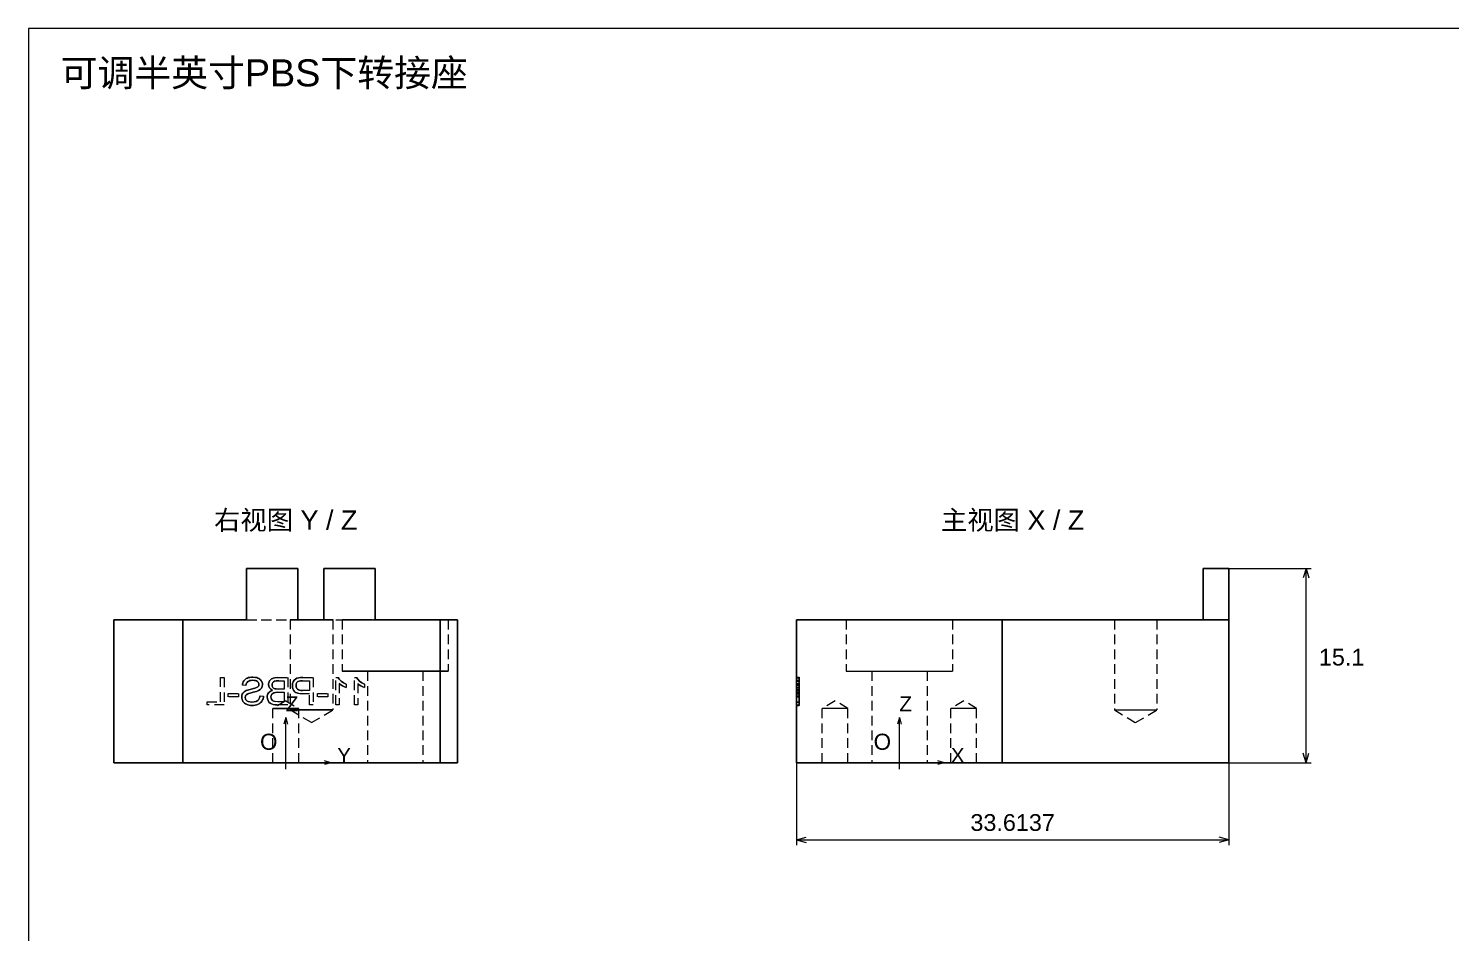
# Paper-space layout '01_三视图' of a CAD drawing. Header units: millimetres. Extents: x 8 to 450, y 8 to 289.
# Drawn here: x 8 to 229.1, y 148.5 to 289 of the extents above; entities that cross this region are included whole.
import ezdxf
from ezdxf.enums import TextEntityAlignment as Align

# ---------------------------------------------------------------- set-up
doc = ezdxf.new("R2010")
doc.units = ezdxf.units.MM
doc.linetypes.add('WP_HIDDEN', pattern=[2.3, 1.5, -0.8])
for name, color, linetype, lineweight in [('ANNOTATIONS', 7, 'CONTINUOUS', 18), ('HIDDEN', 7, 'WP_HIDDEN', 13), ('VISIBLE', 7, 'CONTINUOUS', 25)]:
    doc.layers.add(name, color=color, linetype=linetype, lineweight=lineweight)
doc.styles.add('CJK', font='Arial Unicode.ttf')

psp = doc.layouts.new('01_三视图')

# ---------------------------------------------------------------- linework, layer by layer
at = {"layer": 'ANNOTATIONS'}
for p, q in [((412, 289), (8, 289)), ((8, 289), (8, 8)), ((194.61, 205.1), (207.41, 205.1)), ((206.61, 205.1), (206.19, 203.6)), ((206.61, 174.9), (206.61, 205.1)), ((206.61, 205.1), (207.03, 203.6)), ((48, 181.9), (47.72, 180.9)), ((48, 174.9), (48, 181.9)), ((48, 181.9), (48.28, 180.9)), ((143.39, 181.9), (143.11, 180.9)), ((143.39, 174.9), (143.39, 181.9)), ((143.39, 181.9), (143.67, 180.9)), ((47, 174.9), (49, 174.9)), ((48, 173.9), (48, 175.9)), ((48, 174.9), (55, 174.9)), ((55, 174.9), (54, 175.18)), ((55, 174.9), (54, 174.62)), ((127.39, 174.9), (127.39, 162.1)), ((142.39, 174.9), (144.39, 174.9)), ((143.39, 173.9), (143.39, 175.9)), ((143.39, 174.9), (150.39, 174.9)), ((150.39, 174.9), (149.39, 175.18)), ((150.39, 174.9), (149.39, 174.62)), ((194.61, 174.9), (194.61, 162.1)), ((194.61, 174.9), (207.41, 174.9)), ((206.61, 174.9), (206.19, 176.4)), ((206.61, 174.9), (207.03, 176.4)), ((127.39, 162.9), (128.89, 163.32)), ((127.39, 162.9), (194.61, 162.9)), ((127.39, 162.9), (128.89, 162.48)), ((194.61, 162.9), (193.11, 163.32)), ((194.61, 162.9), (193.11, 162.48))]:
    psp.add_line(p, q, dxfattribs=at)
at = {"layer": 'HIDDEN'}
for points in [[(21.3, 197.1), (74.7, 197.1)], [(41.9, 197.1), (49.9, 197.1)], [(49.9, 197.1), (49.74, 197.1), (49.6, 197.1), (49.46, 197.1), (49.33, 197.1), (49.22, 197.1), (49.11, 197.1), (49.02, 197.1), (48.93, 197.1), (48.86, 197.1), (48.8, 197.1), (48.76, 197.1), (48.73, 197.1), (48.71, 197.1), (48.7, 197.1)], [(48.7, 197.1), (48.72, 197.1), (48.78, 197.1), (48.89, 197.1), (49.03, 197.1), (49.21, 197.1), (49.42, 197.1), (49.67, 197.1), (49.94, 197.1), (50.24, 197.1), (50.57, 197.1), (50.91, 197.1), (51.27, 197.1), (51.63, 197.1), (52, 197.1)], [(48.7, 197.1), (48.7, 183.1)], [(52, 197.1), (52.37, 197.1), (52.73, 197.1), (53.09, 197.1), (53.43, 197.1), (53.76, 197.1), (54.06, 197.1), (54.33, 197.1), (54.58, 197.1), (54.79, 197.1), (54.97, 197.1), (55.11, 197.1), (55.22, 197.1), (55.28, 197.1), (55.3, 197.1)], [(53.9, 197.1), (61.9, 197.1)], [(55.3, 197.1), (55.29, 197.1), (55.27, 197.1), (55.23, 197.1), (55.18, 197.1), (55.11, 197.1), (55.03, 197.1), (54.93, 197.1), (54.82, 197.1), (54.69, 197.1), (54.56, 197.1), (54.41, 197.1), (54.25, 197.1), (54.08, 197.1), (53.9, 197.1)], [(55.3, 197.1), (55.3, 183.1)], [(73.25, 197.1), (73.04, 197.1), (72.43, 197.1), (71.45, 197.1), (70.14, 197.1), (68.58, 197.1), (66.84, 197.1), (65, 197.1), (63.16, 197.1), (61.42, 197.1), (59.86, 197.1), (58.55, 197.1), (57.57, 197.1), (56.96, 197.1), (56.75, 197.1)], [(56.75, 197.1), (56.8, 197.1), (56.96, 197.1), (57.21, 197.1), (57.57, 197.1), (58.01, 197.1), (58.55, 197.1), (59.17, 197.1), (59.86, 197.1), (60.61, 197.1), (61.42, 197.1), (62.28, 197.1), (63.16, 197.1), (64.08, 197.1), (65, 197.1)], [(56.75, 197.1), (56.75, 189.1)], [(65, 197.1), (65.92, 197.1), (66.84, 197.1), (67.72, 197.1), (68.58, 197.1), (69.39, 197.1), (70.14, 197.1), (70.83, 197.1), (71.45, 197.1), (71.99, 197.1), (72.43, 197.1), (72.79, 197.1), (73.04, 197.1), (73.2, 197.1), (73.25, 197.1)], [(73.25, 197.1), (73.25, 189.1)], [(135.14, 197.1), (135.34, 197.1), (135.95, 197.1), (136.94, 197.1), (138.24, 197.1), (139.81, 197.1), (141.55, 197.1), (143.39, 197.1), (145.22, 197.1), (146.97, 197.1), (148.53, 197.1), (149.84, 197.1), (150.82, 197.1), (151.43, 197.1), (151.64, 197.1)], [(135.14, 197.1), (135.14, 189.1)], [(151.64, 197.1), (151.64, 189.1)], [(176.81, 197.1), (176.9, 197.1), (177.14, 197.1), (177.53, 197.1), (178.06, 197.1), (178.68, 197.1), (179.38, 197.1), (180.11, 197.1), (180.85, 197.1), (181.55, 197.1), (182.17, 197.1), (182.69, 197.1), (183.09, 197.1), (183.33, 197.1), (183.41, 197.1)], [(176.81, 197.1), (176.81, 183.1)], [(183.41, 197.1), (183.41, 183.1)], [(190.61, 197.1), (194.61, 197.1)], [(37.86, 188.13), (38.42, 188.13)], [(37.86, 184.37), (37.86, 188.13)], [(38.42, 188.13), (38.42, 183.87)], [(41.49, 187.6), (41.59, 187.74), (41.72, 187.86), (41.87, 187.96), (42.04, 188.05)], [(42.04, 188.05), (41.87, 187.96), (41.72, 187.86), (41.59, 187.74), (41.49, 187.6)], [(42.04, 188.05), (42.23, 188.11), (42.43, 188.16), (42.88, 188.2)], [(42.88, 188.2), (42.65, 188.19), (42.43, 188.16), (42.23, 188.11), (42.04, 188.05)], [(42.88, 188.2), (43.28, 188.16), (43.48, 188.12), (43.66, 188.05)], [(43.66, 188.05), (43.48, 188.12), (43.29, 188.16), (42.88, 188.2)], [(43.66, 188.05), (43.82, 187.97), (43.96, 187.88), (44.09, 187.76), (44.19, 187.63)], [(44.19, 187.63), (44.09, 187.76), (43.97, 187.88), (43.82, 187.97), (43.66, 188.05)], [(45.49, 187.6), (45.58, 187.73), (45.69, 187.83), (45.81, 187.93), (45.95, 188)], [(45.95, 188), (45.81, 187.92), (45.69, 187.83), (45.58, 187.73), (45.49, 187.6)], [(45.95, 188), (46.12, 188.06), (46.3, 188.1), (46.74, 188.13)], [(46.74, 188.13), (46.3, 188.1), (46.11, 188.05), (45.95, 188)], [(46.74, 188.13), (48.33, 188.13)], [(48.33, 188.13), (48.33, 183.87)], [(49.5, 187.89), (49.73, 188.01), (50.02, 188.09)], [(50.02, 188.09), (49.73, 188.01), (49.5, 187.89)], [(50.02, 188.09), (50.3, 188.12), (50.67, 188.13)], [(50.67, 188.13), (50.3, 188.12), (50.02, 188.09)], [(50.67, 188.13), (52.27, 188.13)], [(52.27, 188.13), (52.27, 183.87)], [(55.8, 183.87), (55.8, 188.14)], [(55.8, 188.14), (56.14, 188.14)], [(56.14, 188.14), (56.33, 187.86), (56.6, 187.58)], [(56.6, 187.58), (56.32, 187.86), (56.14, 188.14)], [(73.25, 189.1), (73.04, 189.1), (72.43, 189.1), (71.45, 189.1), (70.14, 189.1), (68.58, 189.1), (66.84, 189.1), (65, 189.1), (63.16, 189.1), (61.42, 189.1), (59.86, 189.1), (58.55, 189.1), (57.57, 189.1), (56.96, 189.1), (56.75, 189.1)], [(56.75, 189.1), (56.8, 189.1), (56.96, 189.1), (57.21, 189.1), (57.57, 189.1), (58.01, 189.1), (58.55, 189.1), (59.17, 189.1), (59.86, 189.1), (60.61, 189.1), (61.42, 189.1), (62.28, 189.1), (63.16, 189.1), (64.08, 189.1), (65, 189.1)], [(58.67, 183.87), (58.67, 188.14)], [(58.67, 188.14), (59, 188.14)], [(59, 188.14), (59.19, 187.86), (59.47, 187.58)], [(59.47, 187.58), (59.19, 187.86), (59, 188.14)], [(69.3, 189.1), (69.19, 189.1), (68.87, 189.1), (68.36, 189.1), (67.68, 189.1), (66.87, 189.1), (65.96, 189.1), (65, 189.1), (64.04, 189.1), (63.13, 189.1), (62.32, 189.1), (61.64, 189.1), (61.13, 189.1), (60.81, 189.1), (60.7, 189.1)], [(60.7, 189.1), (60.73, 189.1), (60.81, 189.1), (60.94, 189.1), (61.13, 189.1), (61.36, 189.1), (61.64, 189.1), (61.96, 189.1), (62.32, 189.1), (62.71, 189.1), (63.13, 189.1), (63.58, 189.1), (64.04, 189.1), (64.52, 189.1), (65, 189.1)], [(60.7, 189.1), (60.7, 174.9)], [(65, 189.1), (65.92, 189.1), (66.84, 189.1), (67.72, 189.1), (68.58, 189.1), (69.39, 189.1), (70.14, 189.1), (70.83, 189.1), (71.45, 189.1), (71.99, 189.1), (72.43, 189.1), (72.79, 189.1), (73.04, 189.1), (73.2, 189.1), (73.25, 189.1)], [(65, 189.1), (65.48, 189.1), (65.96, 189.1), (66.42, 189.1), (66.87, 189.1), (67.29, 189.1), (67.68, 189.1), (68.04, 189.1), (68.36, 189.1), (68.64, 189.1), (68.87, 189.1), (69.06, 189.1), (69.19, 189.1), (69.27, 189.1), (69.3, 189.1)], [(69.3, 189.1), (69.3, 174.9)], [(127.39, 188.05), (127.39, 188.16), (127.39, 188.2)], [(127.39, 188.2), (127.39, 188.16), (127.39, 188.05)], [(127.39, 188.2), (127.79, 188.2)], [(127.39, 183.87), (127.39, 188.14)], [(127.39, 188.14), (127.39, 187.58)], [(127.39, 188.14), (127.79, 188.14)], [(127.39, 188.13), (127.39, 183.87)], [(127.39, 188.09), (127.39, 188.12), (127.39, 188.13)], [(127.39, 188), (127.39, 188.1), (127.39, 188.13)], [(127.39, 184.37), (127.39, 188.13)], [(127.39, 188.13), (127.79, 188.13)], [(127.39, 187.89), (127.39, 188.01), (127.39, 188.09)], [(127.39, 188.09), (127.79, 188.09)], [(127.39, 187.6), (127.39, 187.86), (127.39, 188.05)], [(127.39, 188.05), (127.39, 187.88), (127.39, 187.63)], [(127.39, 187.6), (127.39, 187.83), (127.39, 188)], [(127.79, 188.05), (127.79, 188.16), (127.79, 188.2)], [(127.79, 188.2), (127.79, 188.16), (127.79, 188.05)], [(127.79, 187.58), (127.79, 188.14)], [(127.79, 188.14), (127.79, 183.87)], [(127.79, 188.13), (127.79, 188.12), (127.79, 188.09)], [(127.79, 183.87), (127.79, 188.13)], [(127.79, 188.13), (127.79, 188.1), (127.79, 188)], [(127.79, 188.13), (127.79, 184.37)], [(127.79, 188.09), (127.79, 188.01), (127.79, 187.89)], [(127.79, 187.63), (127.79, 187.88), (127.79, 188.05)], [(127.79, 188.05), (127.79, 187.86), (127.79, 187.6)], [(127.79, 188), (127.79, 187.83), (127.79, 187.6)], [(135.14, 189.1), (135.34, 189.1), (135.95, 189.1), (136.94, 189.1), (138.24, 189.1), (139.81, 189.1), (141.55, 189.1), (143.39, 189.1), (145.22, 189.1), (146.97, 189.1), (148.53, 189.1), (149.84, 189.1), (150.82, 189.1), (151.43, 189.1), (151.64, 189.1)], [(139.09, 189.1), (139.09, 174.9)], [(139.09, 189.1), (139.19, 189.1), (139.51, 189.1), (140.02, 189.1), (140.71, 189.1), (141.52, 189.1), (142.43, 189.1), (143.39, 189.1), (144.34, 189.1), (145.25, 189.1), (146.07, 189.1), (146.75, 189.1), (147.26, 189.1), (147.58, 189.1), (147.69, 189.1)], [(147.69, 189.1), (147.69, 174.9)], [(41.28, 186.93), (41.3, 187.11), (41.34, 187.28), (41.4, 187.45), (41.49, 187.6)], [(41.49, 187.6), (41.4, 187.45), (41.34, 187.28), (41.3, 187.11), (41.28, 186.93)], [(41.82, 186.89), (41.28, 186.93)], [(41.33, 185.68), (41.43, 185.81), (41.55, 185.92), (41.7, 186.02), (41.87, 186.11)], [(41.87, 186.11), (41.7, 186.02), (41.55, 185.92), (41.43, 185.8), (41.33, 185.68)], [(42.11, 187.5), (42, 187.38), (41.91, 187.24), (41.85, 187.08), (41.82, 186.89)], [(41.82, 186.89), (41.85, 187.08), (41.91, 187.24), (42, 187.38), (42.11, 187.5)], [(41.87, 186.11), (42.26, 186.24), (42.82, 186.38)], [(42.82, 186.38), (42.24, 186.24), (41.87, 186.11)], [(42.85, 187.7), (42.63, 187.69), (42.43, 187.65), (42.25, 187.59), (42.11, 187.5)], [(42.11, 187.5), (42.25, 187.59), (42.42, 187.65), (42.62, 187.69), (42.85, 187.7)], [(42.95, 185.84), (42.48, 185.72), (42.19, 185.63)], [(42.19, 185.63), (42.47, 185.71), (42.95, 185.84)], [(42.82, 186.38), (43.35, 186.53), (43.54, 186.61), (43.67, 186.69)], [(43.67, 186.69), (43.55, 186.61), (43.37, 186.54), (42.82, 186.38)], [(43.6, 187.52), (43.46, 187.6), (43.29, 187.66), (43.08, 187.69), (42.85, 187.7)], [(42.85, 187.7), (43.09, 187.69), (43.29, 187.66), (43.46, 187.6), (43.6, 187.52)], [(43.77, 186.1), (43.43, 185.97), (42.95, 185.84)], [(42.95, 185.84), (43.45, 185.97), (43.77, 186.1)], [(43.83, 187.07), (43.82, 187.19), (43.77, 187.31), (43.7, 187.42), (43.6, 187.52)], [(43.6, 187.52), (43.7, 187.42), (43.77, 187.31), (43.82, 187.19), (43.83, 187.07)], [(43.67, 186.69), (43.74, 186.77), (43.79, 186.86), (43.82, 186.96), (43.83, 187.07)], [(43.83, 187.07), (43.82, 186.96), (43.79, 186.86), (43.74, 186.77), (43.67, 186.69)], [(44.22, 186.5), (44.14, 186.38), (44.03, 186.28), (43.77, 186.1)], [(43.77, 186.1), (44.04, 186.28), (44.14, 186.38), (44.22, 186.5)], [(44.19, 187.63), (44.27, 187.49), (44.33, 187.34), (44.36, 187.19), (44.37, 187.03)], [(44.37, 187.03), (44.36, 187.19), (44.33, 187.34), (44.27, 187.49), (44.19, 187.63)], [(44.37, 187.03), (44.34, 186.75), (44.22, 186.5)], [(44.22, 186.5), (44.34, 186.75), (44.37, 187.03)], [(45.12, 185.11), (45.13, 185.28), (45.17, 185.45), (45.24, 185.61), (45.33, 185.75)], [(45.33, 185.75), (45.24, 185.61), (45.17, 185.45), (45.13, 185.29), (45.12, 185.11)], [(45.33, 187.04), (45.34, 187.18), (45.37, 187.33), (45.42, 187.47), (45.49, 187.6)], [(45.49, 187.6), (45.42, 187.46), (45.37, 187.33), (45.34, 187.18), (45.33, 187.04)], [(45.47, 186.53), (45.36, 186.77), (45.33, 187.04)], [(45.33, 187.04), (45.36, 186.77), (45.47, 186.53)], [(45.33, 185.75), (45.44, 185.88), (45.58, 185.98), (45.74, 186.07), (45.92, 186.14)], [(45.92, 186.14), (45.74, 186.07), (45.58, 185.98), (45.44, 185.88), (45.33, 185.75)], [(45.92, 186.14), (45.66, 186.31), (45.56, 186.41), (45.47, 186.53)], [(45.47, 186.53), (45.56, 186.41), (45.66, 186.31), (45.92, 186.14)], [(45.82, 185.52), (45.97, 185.67), (46.16, 185.77)], [(46.16, 185.77), (45.97, 185.67), (45.82, 185.52)], [(45.88, 186.97), (45.91, 187.17), (45.98, 187.35)], [(45.98, 187.35), (45.91, 187.17), (45.88, 186.97)], [(45.99, 186.6), (45.91, 186.77), (45.88, 186.97)], [(45.88, 186.97), (45.91, 186.77), (45.99, 186.6)], [(45.98, 187.35), (46.1, 187.48), (46.27, 187.57)], [(46.27, 187.57), (46.1, 187.48), (45.98, 187.35)], [(46.31, 186.39), (46.12, 186.47), (45.99, 186.6)], [(45.99, 186.6), (46.12, 186.47), (46.31, 186.39)], [(46.16, 185.77), (46.43, 185.82), (46.79, 185.84)], [(46.79, 185.84), (46.43, 185.82), (46.16, 185.77)], [(46.27, 187.57), (46.53, 187.61), (46.92, 187.63)], [(46.92, 187.63), (46.53, 187.61), (46.27, 187.57)], [(46.85, 186.34), (46.53, 186.35), (46.31, 186.39)], [(46.31, 186.39), (46.53, 186.35), (46.85, 186.34)], [(46.79, 185.84), (47.77, 185.84)], [(47.77, 186.34), (46.85, 186.34)], [(46.92, 187.63), (47.77, 187.63)], [(47.77, 187.63), (47.77, 186.34)], [(47.77, 185.84), (47.77, 184.37)], [(49.03, 186.9), (49.06, 187.2), (49.16, 187.48)], [(49.16, 187.48), (49.06, 187.2), (49.03, 186.9)], [(49.37, 185.98), (49.22, 186.18), (49.11, 186.4), (49.05, 186.64), (49.03, 186.9)], [(49.03, 186.9), (49.05, 186.64), (49.11, 186.4), (49.22, 186.18), (49.37, 185.98)], [(49.16, 187.48), (49.3, 187.71), (49.5, 187.89)], [(49.5, 187.89), (49.3, 187.71), (49.16, 187.48)], [(50.62, 185.6), (50.23, 185.62), (49.89, 185.69), (49.59, 185.8), (49.47, 185.88), (49.37, 185.98)], [(49.37, 185.98), (49.58, 185.81), (49.86, 185.7), (50.2, 185.63), (50.62, 185.6)], [(49.61, 186.88), (49.64, 187.13), (49.74, 187.34)], [(49.74, 187.34), (49.64, 187.13), (49.61, 186.88)], [(49.84, 186.31), (49.74, 186.42), (49.66, 186.55), (49.62, 186.71), (49.61, 186.88)], [(49.61, 186.88), (49.62, 186.71), (49.66, 186.55), (49.74, 186.42), (49.84, 186.31)], [(49.74, 187.34), (49.9, 187.49), (50.1, 187.59)], [(50.1, 187.59), (49.9, 187.49), (49.74, 187.34)], [(50.61, 186.1), (50.36, 186.12), (50.14, 186.16), (49.97, 186.22), (49.84, 186.31)], [(49.84, 186.31), (49.97, 186.22), (50.15, 186.15), (50.37, 186.12), (50.61, 186.1)], [(50.1, 187.59), (50.3, 187.62), (50.62, 187.63)], [(50.62, 187.63), (50.3, 187.62), (50.1, 187.59)], [(51.71, 186.1), (50.61, 186.1)], [(50.62, 187.63), (51.71, 187.63)], [(51.71, 187.63), (51.71, 186.1)], [(56.33, 187.2), (56.33, 183.87)], [(56.82, 186.84), (56.55, 187.02), (56.33, 187.2)], [(56.33, 187.2), (56.54, 187.02), (56.82, 186.84)], [(56.6, 187.58), (56.96, 187.3), (57.37, 187.08)], [(57.37, 187.08), (56.96, 187.3), (56.6, 187.58)], [(57.37, 186.57), (57.11, 186.69), (56.82, 186.84)], [(56.82, 186.84), (57.11, 186.68), (57.37, 186.57)], [(57.37, 187.08), (57.37, 186.57)], [(59.19, 187.2), (59.19, 183.87)], [(59.68, 186.84), (59.41, 187.02), (59.19, 187.2)], [(59.19, 187.2), (59.41, 187.02), (59.68, 186.84)], [(59.47, 187.58), (59.83, 187.3), (60.23, 187.08)], [(60.23, 187.08), (59.82, 187.3), (59.47, 187.58)], [(60.23, 186.57), (59.97, 186.69), (59.68, 186.84)], [(59.68, 186.84), (59.98, 186.68), (60.23, 186.57)], [(60.23, 187.08), (60.23, 186.57)], [(127.39, 187.48), (127.39, 187.71), (127.39, 187.89)], [(127.39, 187.52), (127.39, 187.6), (127.39, 187.66), (127.39, 187.69), (127.39, 187.7)], [(127.39, 187.7), (127.39, 187.69), (127.39, 187.65), (127.39, 187.59), (127.39, 187.5)], [(127.39, 187.7), (127.79, 187.7)], [(127.39, 187.63), (127.39, 187.34), (127.39, 187.03)], [(127.39, 186.1), (127.39, 187.63)], [(127.39, 187.63), (127.79, 187.63)], [(127.39, 187.63), (127.39, 187.59)], [(127.39, 186.34), (127.39, 187.63)], [(127.39, 187.63), (127.39, 187.61), (127.39, 187.57)], [(127.39, 187.04), (127.39, 187.6)], [(127.39, 186.93), (127.39, 187.28), (127.39, 187.6)], [(127.39, 187.59), (127.39, 187.49), (127.39, 187.34)], [(127.39, 187.59), (127.79, 187.59)], [(127.39, 187.58), (127.39, 187.3), (127.39, 187.08)], [(127.39, 187.57), (127.39, 187.48), (127.39, 187.35)], [(127.39, 187.07), (127.39, 187.31), (127.39, 187.52)], [(127.39, 187.5), (127.39, 187.38), (127.39, 187.24), (127.39, 187.08), (127.39, 186.89)], [(127.39, 186.9), (127.39, 187.2), (127.39, 187.48)], [(127.39, 187.35), (127.39, 187.17), (127.39, 186.97)], [(127.39, 187.34), (127.39, 187.13), (127.39, 186.88)], [(127.39, 187.2), (127.39, 183.87)], [(127.39, 186.84), (127.39, 187.2)], [(127.39, 187.2), (127.79, 187.2)], [(127.39, 187.08), (127.39, 186.57)], [(127.39, 187.08), (127.79, 187.08)], [(127.39, 186.69), (127.39, 186.86), (127.39, 187.07)], [(127.39, 186.53), (127.39, 187.04)], [(127.39, 187.03), (127.39, 186.75), (127.39, 186.5)], [(127.39, 186.97), (127.39, 186.77), (127.39, 186.6)], [(127.39, 186.89), (127.39, 186.93)], [(127.39, 186.93), (127.79, 186.93)], [(127.39, 185.98), (127.39, 186.18), (127.39, 186.4), (127.39, 186.9)], [(127.39, 186.89), (127.79, 186.89)], [(127.39, 186.88), (127.39, 186.55), (127.39, 186.42), (127.39, 186.31)], [(127.39, 186.57), (127.39, 186.69), (127.39, 186.84)], [(127.39, 186.38), (127.39, 186.69)], [(127.39, 186.6), (127.39, 186.47), (127.39, 186.39)], [(127.39, 186.57), (127.79, 186.57)], [(127.39, 186.14), (127.39, 186.31), (127.39, 186.53)], [(127.39, 186.5), (127.39, 186.28), (127.39, 186.1)], [(127.39, 186.39), (127.39, 186.35), (127.39, 186.34)], [(127.39, 186.11), (127.39, 186.38)], [(127.39, 186.34), (127.79, 186.34)], [(127.39, 186.31), (127.39, 186.22), (127.39, 186.15), (127.39, 186.12), (127.39, 186.1)], [(127.39, 185.75), (127.39, 185.88), (127.39, 185.98), (127.39, 186.07), (127.39, 186.14)], [(127.39, 186.14), (127.79, 186.14)], [(127.39, 185.68), (127.39, 185.92), (127.39, 186.11)], [(127.39, 186.1), (127.39, 185.84)], [(127.39, 186.1), (127.79, 186.1)], [(127.39, 185.6), (127.39, 185.62), (127.39, 185.69), (127.39, 185.8), (127.39, 185.98)], [(127.39, 185.84), (127.39, 185.72), (127.39, 185.63)], [(127.39, 184.37), (127.39, 185.84)], [(127.39, 185.84), (127.79, 185.84)], [(127.39, 185.84), (127.39, 185.82), (127.39, 185.77)], [(127.39, 185.77), (127.39, 185.67), (127.39, 185.52)], [(127.39, 185.11), (127.39, 185.45), (127.39, 185.75)], [(127.79, 187.89), (127.79, 187.71), (127.79, 187.48)], [(127.79, 187.5), (127.79, 187.59), (127.79, 187.65), (127.79, 187.69), (127.79, 187.7)], [(127.79, 187.7), (127.79, 187.69), (127.79, 187.66), (127.79, 187.6), (127.79, 187.52)], [(127.79, 187.03), (127.79, 187.34), (127.79, 187.63)], [(127.79, 187.63), (127.79, 186.1)], [(127.79, 187.59), (127.79, 187.63)], [(127.79, 187.63), (127.79, 186.34)], [(127.79, 187.57), (127.79, 187.61), (127.79, 187.63)], [(127.79, 187.6), (127.79, 187.04)], [(127.79, 187.6), (127.79, 187.28), (127.79, 186.93)], [(127.79, 187.34), (127.79, 187.49), (127.79, 187.59)], [(127.79, 187.08), (127.79, 187.3), (127.79, 187.58)], [(127.79, 187.35), (127.79, 187.48), (127.79, 187.57)], [(127.79, 187.52), (127.79, 187.31), (127.79, 187.07)], [(127.79, 186.89), (127.79, 187.08), (127.79, 187.24), (127.79, 187.38), (127.79, 187.5)], [(127.79, 187.48), (127.79, 187.2), (127.79, 186.9)], [(127.79, 186.97), (127.79, 187.17), (127.79, 187.35)], [(127.79, 186.88), (127.79, 187.13), (127.79, 187.34)], [(127.79, 183.87), (127.79, 187.2)], [(127.79, 187.2), (127.79, 186.84)], [(127.79, 186.57), (127.79, 187.08)], [(127.79, 187.07), (127.79, 186.86), (127.79, 186.69)], [(127.79, 187.04), (127.79, 186.53)], [(127.79, 186.5), (127.79, 186.75), (127.79, 187.03)], [(127.79, 186.6), (127.79, 186.77), (127.79, 186.97)], [(127.79, 186.93), (127.79, 186.89)], [(127.79, 186.9), (127.79, 186.64), (127.79, 186.4), (127.79, 186.18), (127.79, 185.98)], [(127.79, 186.31), (127.79, 186.42), (127.79, 186.55), (127.79, 186.71), (127.79, 186.88)], [(127.79, 186.84), (127.79, 186.68), (127.79, 186.57)], [(127.79, 186.69), (127.79, 186.38)], [(127.79, 186.39), (127.79, 186.47), (127.79, 186.6)], [(127.79, 186.53), (127.79, 186.31), (127.79, 186.14)], [(127.79, 186.1), (127.79, 186.28), (127.79, 186.5)], [(127.79, 186.34), (127.79, 186.35), (127.79, 186.39)], [(127.79, 186.38), (127.79, 186.11)], [(127.79, 186.1), (127.79, 186.12), (127.79, 186.16), (127.79, 186.22), (127.79, 186.31)], [(127.79, 186.14), (127.79, 185.98), (127.79, 185.75)], [(127.79, 186.11), (127.79, 185.92), (127.79, 185.68)], [(127.79, 185.84), (127.79, 186.1)], [(127.79, 185.98), (127.79, 185.81), (127.79, 185.7), (127.79, 185.63), (127.79, 185.6)], [(127.79, 185.63), (127.79, 185.71), (127.79, 185.84)], [(127.79, 185.84), (127.79, 184.37)], [(127.79, 185.77), (127.79, 185.82), (127.79, 185.84)], [(127.79, 185.52), (127.79, 185.67), (127.79, 185.77)], [(127.79, 185.75), (127.79, 185.45), (127.79, 185.11)], [(35.77, 183.87), (35.77, 184.37)], [(35.77, 184.37), (37.86, 184.37)], [(38.42, 183.87), (35.77, 183.87)], [(39.04, 185.67), (40.65, 185.67)], [(39.04, 185.15), (39.04, 185.67)], [(40.65, 185.15), (39.04, 185.15)], [(40.65, 185.67), (40.65, 185.15)], [(41.15, 185.07), (41.16, 185.24), (41.19, 185.4), (41.25, 185.54), (41.33, 185.68)], [(41.33, 185.68), (41.25, 185.54), (41.19, 185.4), (41.16, 185.24), (41.15, 185.07)], [(41.34, 184.43), (41.26, 184.59), (41.2, 184.74), (41.16, 184.91), (41.15, 185.07)], [(41.15, 185.07), (41.16, 184.91), (41.2, 184.74), (41.26, 184.59), (41.34, 184.43)], [(41.9, 183.97), (41.73, 184.06), (41.58, 184.17), (41.45, 184.29), (41.34, 184.43)], [(41.34, 184.43), (41.45, 184.29), (41.58, 184.17), (41.73, 184.06), (41.9, 183.97)], [(41.81, 185.38), (41.72, 185.22), (41.69, 185.03)], [(41.69, 185.03), (41.72, 185.22), (41.81, 185.38)], [(41.69, 185.03), (41.72, 184.84), (41.81, 184.66)], [(41.81, 184.66), (41.72, 184.84), (41.69, 185.03)], [(42.19, 185.63), (41.96, 185.52), (41.81, 185.38)], [(41.81, 185.38), (41.96, 185.51), (42.19, 185.63)], [(41.81, 184.66), (41.96, 184.51), (42.18, 184.4)], [(42.18, 184.4), (41.96, 184.51), (41.81, 184.66)], [(42.72, 183.8), (42.5, 183.81), (42.29, 183.84), (42.09, 183.89), (41.9, 183.97)], [(41.9, 183.97), (42.09, 183.89), (42.29, 183.84), (42.5, 183.81), (42.72, 183.8)], [(42.18, 184.4), (42.45, 184.33), (42.75, 184.31)], [(42.75, 184.31), (42.44, 184.33), (42.18, 184.4)], [(43.69, 183.97), (43.48, 183.89), (43.25, 183.84), (42.99, 183.81), (42.72, 183.8)], [(42.72, 183.8), (43, 183.81), (43.25, 183.84), (43.48, 183.89), (43.69, 183.97)], [(42.75, 184.31), (43.09, 184.34), (43.4, 184.43)], [(43.4, 184.43), (43.09, 184.34), (42.75, 184.31)], [(43.4, 184.43), (43.65, 184.58), (43.75, 184.66), (43.83, 184.76)], [(43.83, 184.76), (43.75, 184.66), (43.65, 184.58), (43.4, 184.43)], [(44.3, 184.47), (44.18, 184.32), (44.04, 184.18), (43.87, 184.06), (43.69, 183.97)], [(43.69, 183.97), (43.87, 184.06), (44.04, 184.18), (44.18, 184.32), (44.3, 184.47)], [(43.83, 184.76), (43.94, 185), (44, 185.29)], [(44, 185.29), (43.94, 185), (43.83, 184.76)], [(44, 185.29), (44.54, 185.24)], [(44.54, 185.24), (44.52, 185.03), (44.47, 184.84), (44.4, 184.65), (44.3, 184.47)], [(44.3, 184.47), (44.4, 184.65), (44.47, 184.84), (44.52, 185.03), (44.54, 185.24)], [(45.25, 184.55), (45.15, 184.82), (45.12, 185.11)], [(45.12, 185.11), (45.15, 184.82), (45.25, 184.55)], [(45.56, 184.15), (45.39, 184.32), (45.25, 184.55)], [(45.25, 184.55), (45.39, 184.32), (45.56, 184.15)], [(46.02, 183.94), (45.77, 184.03), (45.56, 184.15)], [(45.56, 184.15), (45.77, 184.03), (46.02, 183.94)], [(45.7, 185.11), (45.73, 185.33), (45.82, 185.52)], [(45.82, 185.52), (45.73, 185.33), (45.7, 185.11)], [(45.79, 184.75), (45.72, 184.91), (45.7, 185.11)], [(45.7, 185.11), (45.72, 184.92), (45.79, 184.75)], [(46, 184.51), (45.88, 184.61), (45.79, 184.75)], [(45.79, 184.75), (45.88, 184.61), (46, 184.51)], [(48, 184.51), (45.99, 183.3)], [(46.33, 184.39), (46.15, 184.44), (46, 184.51)], [(46, 184.51), (46.15, 184.44), (46.33, 184.39)], [(46.71, 183.87), (46.34, 183.89), (46.02, 183.94)], [(46.02, 183.94), (46.34, 183.89), (46.71, 183.87)], [(46.71, 184.37), (46.33, 184.39)], [(47.77, 184.37), (46.71, 184.37)], [(48.33, 183.87), (46.71, 183.87)], [(48, 184.51), (50.01, 183.3)], [(51.71, 185.6), (50.62, 185.6)], [(51.71, 183.87), (51.71, 185.6)], [(52.27, 183.87), (51.71, 183.87)], [(52.92, 185.67), (54.52, 185.67)], [(52.92, 185.15), (52.92, 185.67)], [(54.52, 185.15), (52.92, 185.15)], [(54.52, 185.67), (54.52, 185.15)], [(56.33, 183.87), (55.8, 183.87)], [(59.19, 183.87), (58.67, 183.87)], [(127.39, 185.07), (127.39, 185.4), (127.39, 185.68)], [(127.39, 185.67), (127.39, 185.15)], [(127.39, 185.67), (127.79, 185.67)], [(127.39, 185.63), (127.39, 185.52), (127.39, 185.38)], [(127.39, 183.87), (127.39, 185.6)], [(127.39, 185.6), (127.79, 185.6)], [(127.39, 185.52), (127.39, 185.33), (127.39, 185.11)], [(127.39, 185.38), (127.39, 185.22), (127.39, 185.03)], [(127.39, 184.76), (127.39, 185), (127.39, 185.29)], [(127.39, 185.29), (127.39, 185.24)], [(127.39, 185.29), (127.79, 185.29)], [(127.39, 185.24), (127.39, 184.84), (127.39, 184.47)], [(127.39, 185.24), (127.79, 185.24)], [(127.39, 185.15), (127.79, 185.15)], [(127.39, 184.55), (127.39, 184.82), (127.39, 185.11)], [(127.39, 185.11), (127.39, 184.92), (127.39, 184.75)], [(127.39, 184.43), (127.39, 184.74), (127.39, 185.07)], [(127.39, 185.03), (127.39, 184.66)], [(127.39, 184.43), (127.39, 184.58), (127.39, 184.76)], [(127.39, 184.75), (127.39, 184.61), (127.39, 184.51)], [(127.39, 184.66), (127.39, 184.51), (127.39, 184.4)], [(127.39, 184.15), (127.39, 184.32), (127.39, 184.55)], [(127.39, 184.51), (127.39, 184.44), (127.39, 184.39)], [(127.39, 184.47), (127.39, 184.32), (127.39, 184.18), (127.39, 184.06), (127.39, 183.97)], [(127.39, 183.97), (127.39, 184.17), (127.39, 184.43)], [(127.39, 184.31), (127.39, 184.34), (127.39, 184.43)], [(127.39, 184.4), (127.39, 184.33), (127.39, 184.31)], [(127.39, 184.39), (127.39, 184.37)], [(127.39, 183.87), (127.39, 184.37)], [(127.39, 184.37), (127.79, 184.37)], [(127.39, 184.31), (127.79, 184.31)], [(127.39, 183.94), (127.39, 184.03), (127.39, 184.15)], [(127.39, 183.97), (127.39, 183.89), (127.39, 183.84), (127.39, 183.81), (127.39, 183.8)], [(127.39, 183.8), (127.39, 183.81), (127.39, 183.84), (127.39, 183.89), (127.39, 183.97)], [(127.39, 183.87), (127.39, 183.89), (127.39, 183.94)], [(127.39, 183.87), (127.79, 183.87)], [(127.39, 183.8), (127.79, 183.8)], [(127.79, 185.68), (127.79, 185.4), (127.79, 185.07)], [(127.79, 185.67), (127.79, 185.15)], [(127.79, 185.38), (127.79, 185.51), (127.79, 185.63)], [(127.79, 185.6), (127.79, 183.87)], [(127.79, 185.11), (127.79, 185.33), (127.79, 185.52)], [(127.79, 185.03), (127.79, 185.22), (127.79, 185.38)], [(127.79, 185.24), (127.79, 185.29)], [(127.79, 185.29), (127.79, 185), (127.79, 184.76)], [(127.79, 184.47), (127.79, 184.84), (127.79, 185.24)], [(127.79, 185.11), (127.79, 184.82), (127.79, 184.55)], [(127.79, 184.75), (127.79, 184.91), (127.79, 185.11)], [(127.79, 185.07), (127.79, 184.43)], [(127.79, 184.66), (127.79, 185.03)], [(127.79, 184.76), (127.79, 184.58), (127.79, 184.43)], [(127.79, 184.51), (127.79, 184.61), (127.79, 184.75)], [(127.79, 184.4), (127.79, 184.51), (127.79, 184.66)], [(127.79, 184.55), (127.79, 184.32), (127.79, 184.15)], [(127.79, 184.39), (127.79, 184.44), (127.79, 184.51)], [(127.79, 183.97), (127.79, 184.06), (127.79, 184.18), (127.79, 184.32), (127.79, 184.47)], [(127.79, 184.43), (127.79, 184.34), (127.79, 184.31)], [(127.79, 184.43), (127.79, 184.17), (127.79, 183.97)], [(127.79, 184.31), (127.79, 184.33), (127.79, 184.4)], [(127.79, 184.37), (127.79, 184.39)], [(127.79, 184.37), (127.79, 183.87)], [(127.79, 184.15), (127.79, 184.03), (127.79, 183.94)], [(127.79, 183.97), (127.79, 183.89), (127.79, 183.84), (127.79, 183.81), (127.79, 183.8)], [(127.79, 183.8), (127.79, 183.81), (127.79, 183.84), (127.79, 183.89), (127.79, 183.97)], [(127.79, 183.94), (127.79, 183.89), (127.79, 183.87)], [(133.39, 184.51), (131.38, 183.3)], [(135.4, 183.3), (133.39, 184.51)], [(153.39, 184.51), (151.38, 183.3)], [(155.4, 183.3), (153.39, 184.51)], [(50.01, 183.3), (49.96, 183.3), (49.81, 183.3), (49.57, 183.3), (49.25, 183.3), (48.87, 183.3), (48.45, 183.3), (48, 183.3), (47.55, 183.3), (47.13, 183.3), (46.75, 183.3), (46.43, 183.3), (46.19, 183.3), (46.04, 183.3), (45.99, 183.3)], [(45.99, 183.3), (46, 183.3), (46.04, 183.3), (46.1, 183.3), (46.19, 183.3), (46.3, 183.3), (46.43, 183.3), (46.58, 183.3), (46.75, 183.3), (46.93, 183.3), (47.13, 183.3), (47.34, 183.3), (47.55, 183.3), (47.77, 183.3), (48, 183.3)], [(45.99, 174.9), (45.99, 183.3)], [(48, 183.3), (48.23, 183.3), (48.45, 183.3), (48.66, 183.3), (48.87, 183.3), (49.07, 183.3), (49.25, 183.3), (49.42, 183.3), (49.57, 183.3), (49.7, 183.3), (49.81, 183.3), (49.9, 183.3), (49.96, 183.3), (50, 183.3), (50.01, 183.3)], [(55.3, 183.1), (55.22, 183.1), (54.97, 183.1), (54.58, 183.1), (54.06, 183.1), (53.43, 183.1), (52.73, 183.1), (52, 183.1), (51.27, 183.1), (50.57, 183.1), (49.94, 183.1), (49.42, 183.1), (49.03, 183.1), (48.78, 183.1), (48.7, 183.1)], [(48.7, 183.1), (48.72, 183.1), (48.78, 183.1), (48.89, 183.1), (49.03, 183.1), (49.21, 183.1), (49.42, 183.1), (49.67, 183.1), (49.94, 183.1), (50.24, 183.1), (50.57, 183.1), (50.91, 183.1), (51.27, 183.1), (51.63, 183.1), (52, 183.1)], [(52, 181.12), (48.7, 183.1)], [(50.01, 174.9), (50.01, 183.3)], [(52, 183.1), (52.37, 183.1), (52.73, 183.1), (53.09, 183.1), (53.43, 183.1), (53.76, 183.1), (54.06, 183.1), (54.33, 183.1), (54.58, 183.1), (54.79, 183.1), (54.97, 183.1), (55.11, 183.1), (55.22, 183.1), (55.28, 183.1), (55.3, 183.1)], [(52, 181.12), (55.3, 183.1)], [(135.4, 183.3), (135.35, 183.3), (135.2, 183.3), (134.96, 183.3), (134.64, 183.3), (134.26, 183.3), (133.83, 183.3), (133.39, 183.3), (132.94, 183.3), (132.51, 183.3), (132.13, 183.3), (131.81, 183.3), (131.58, 183.3), (131.43, 183.3), (131.38, 183.3)], [(131.38, 174.9), (131.38, 183.3)], [(135.4, 174.9), (135.4, 183.3)], [(155.4, 183.3), (155.35, 183.3), (155.2, 183.3), (154.96, 183.3), (154.64, 183.3), (154.26, 183.3), (153.83, 183.3), (153.39, 183.3), (152.94, 183.3), (152.51, 183.3), (152.13, 183.3), (151.81, 183.3), (151.58, 183.3), (151.43, 183.3), (151.38, 183.3)], [(151.38, 174.9), (151.38, 183.3)], [(155.4, 174.9), (155.4, 183.3)], [(176.81, 183.1), (176.9, 183.1), (177.14, 183.1), (177.53, 183.1), (178.06, 183.1), (178.68, 183.1), (179.38, 183.1), (180.11, 183.1), (180.85, 183.1), (181.55, 183.1), (182.17, 183.1), (182.69, 183.1), (183.09, 183.1), (183.33, 183.1), (183.41, 183.1)], [(176.81, 183.1), (180.11, 181.12)], [(180.11, 181.12), (183.41, 183.1)], [(21.3, 174.9), (74.7, 174.9)], [(50.01, 174.9), (49.96, 174.9), (49.81, 174.9), (49.57, 174.9), (49.25, 174.9), (48.87, 174.9), (48.45, 174.9), (48, 174.9), (47.55, 174.9), (47.13, 174.9), (46.75, 174.9), (46.43, 174.9), (46.19, 174.9), (46.04, 174.9), (45.99, 174.9)], [(45.99, 174.9), (46, 174.9), (46.04, 174.9), (46.1, 174.9), (46.19, 174.9), (46.3, 174.9), (46.43, 174.9), (46.58, 174.9), (46.75, 174.9), (46.93, 174.9), (47.13, 174.9), (47.34, 174.9), (47.55, 174.9), (47.77, 174.9), (48, 174.9)], [(48, 174.9), (48.23, 174.9), (48.45, 174.9), (48.66, 174.9), (48.87, 174.9), (49.07, 174.9), (49.25, 174.9), (49.42, 174.9), (49.57, 174.9), (49.7, 174.9), (49.81, 174.9), (49.9, 174.9), (49.96, 174.9), (50, 174.9), (50.01, 174.9)], [(69.3, 174.9), (69.19, 174.9), (68.87, 174.9), (68.36, 174.9), (67.68, 174.9), (66.87, 174.9), (65.96, 174.9), (65, 174.9), (64.04, 174.9), (63.13, 174.9), (62.32, 174.9), (61.64, 174.9), (61.13, 174.9), (60.81, 174.9), (60.7, 174.9)], [(60.7, 174.9), (60.73, 174.9), (60.81, 174.9), (60.94, 174.9), (61.13, 174.9), (61.36, 174.9), (61.64, 174.9), (61.96, 174.9), (62.32, 174.9), (62.71, 174.9), (63.13, 174.9), (63.58, 174.9), (64.04, 174.9), (64.52, 174.9), (65, 174.9)], [(65, 174.9), (65.48, 174.9), (65.96, 174.9), (66.42, 174.9), (66.87, 174.9), (67.29, 174.9), (67.68, 174.9), (68.04, 174.9), (68.36, 174.9), (68.64, 174.9), (68.87, 174.9), (69.06, 174.9), (69.19, 174.9), (69.27, 174.9), (69.3, 174.9)], [(135.4, 174.9), (135.35, 174.9), (135.2, 174.9), (134.96, 174.9), (134.64, 174.9), (134.26, 174.9), (133.83, 174.9), (133.39, 174.9), (132.94, 174.9), (132.51, 174.9), (132.13, 174.9), (131.81, 174.9), (131.58, 174.9), (131.43, 174.9), (131.38, 174.9)], [(139.09, 174.9), (139.19, 174.9), (139.51, 174.9), (140.02, 174.9), (140.71, 174.9), (141.52, 174.9), (142.43, 174.9), (143.39, 174.9), (144.34, 174.9), (145.25, 174.9), (146.07, 174.9), (146.75, 174.9), (147.26, 174.9), (147.58, 174.9), (147.69, 174.9)], [(155.4, 174.9), (155.35, 174.9), (155.2, 174.9), (154.96, 174.9), (154.64, 174.9), (154.26, 174.9), (153.83, 174.9), (153.39, 174.9), (152.94, 174.9), (152.51, 174.9), (152.13, 174.9), (151.81, 174.9), (151.58, 174.9), (151.43, 174.9), (151.38, 174.9)]]:
    psp.add_lwpolyline(points, dxfattribs=at)
at = {"layer": 'VISIBLE'}
for points in [[(41.9, 205.1), (49.9, 205.1)], [(41.9, 197.1), (41.9, 205.1)], [(49.9, 197.1), (49.9, 205.1)], [(53.9, 205.1), (61.9, 205.1)], [(53.9, 197.1), (53.9, 205.1)], [(61.9, 197.1), (61.9, 205.1)], [(190.61, 197.1), (190.61, 205.1)], [(190.61, 205.1), (194.61, 205.1)], [(194.61, 197.1), (194.61, 205.1)], [(21.3, 174.9), (21.3, 197.1)], [(21.3, 197.1), (32, 197.1)], [(32, 197.1), (41.9, 197.1)], [(32, 174.9), (32, 197.1)], [(49.9, 197.1), (53.9, 197.1)], [(53.9, 197.1), (53.64, 197.1), (53.37, 197.1), (53.08, 197.1), (52.79, 197.1), (52.49, 197.1), (52.18, 197.1), (51.87, 197.1), (51.57, 197.1), (51.27, 197.1), (50.97, 197.1), (50.68, 197.1), (50.41, 197.1), (50.15, 197.1), (49.9, 197.1)], [(61.9, 197.1), (72, 197.1)], [(72, 197.1), (74.7, 197.1)], [(72, 174.9), (72, 197.1)], [(74.7, 174.9), (74.7, 197.1)], [(127.39, 174.9), (127.39, 197.1)], [(127.39, 197.1), (159.39, 197.1)], [(159.39, 174.9), (159.39, 197.1)], [(159.39, 197.1), (194.61, 197.1)], [(194.61, 174.9), (194.61, 197.1)], [(21.3, 174.9), (32, 174.9)], [(32, 174.9), (72, 174.9)], [(72, 174.9), (74.7, 174.9)], [(127.39, 174.9), (159.39, 174.9)], [(159.39, 174.9), (194.61, 174.9)]]:
    psp.add_lwpolyline(points, dxfattribs=at)

# ---------------------------------------------------------------- texts
at = {"layer": 'ANNOTATIONS', "style": 'CJK'}
for s, height, p in [('可调半英寸PBS下转接座', 4.2, (13, 280)), ('15.1', 2.6, (208.61, 190)), ('Z', 2.3, (48, 182.9)), ('Z', 2.3, (143.39, 182.9)), ('O', 2.5, (44, 176.9)), ('O', 2.5, (139.39, 176.9)), ('Y', 2.3, (56, 174.9)), ('X', 2.3, (151.39, 174.9))]:
    psp.add_text(s, height=height, dxfattribs=at).set_placement(p)
for s, height, p in [('右视图 Y / Z', 3, (48, 211.1)), ('主视图 X / Z', 3, (161, 211.1)), ('33.6137', 2.6, (161, 164.3))]:
    psp.add_text(s, height=height, dxfattribs=at).set_placement(p, align=Align.CENTER)

doc.saveas('drawing.dxf')
